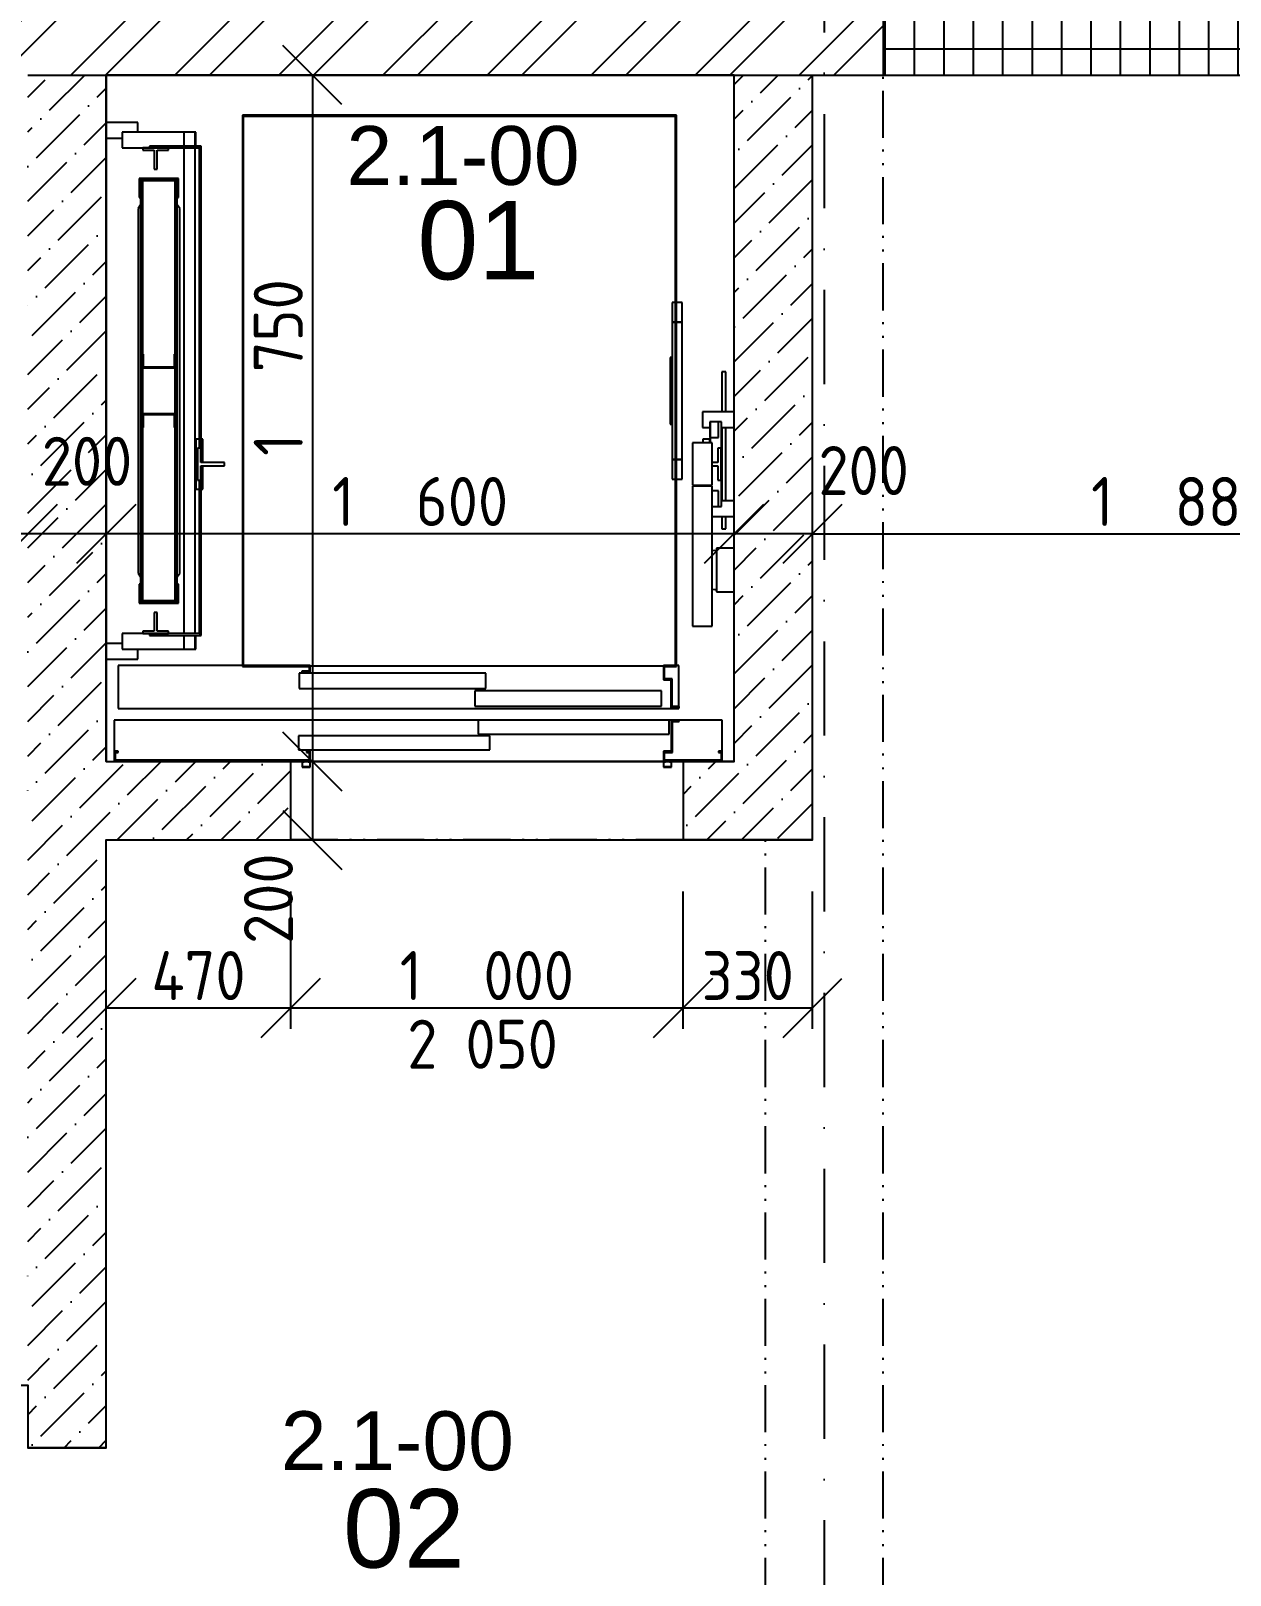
# Model space of a CAD drawing. Extents: x 4511820 to 5180432, y -1526536 to -944957.
# Drawn here: x 5025449 to 5028505, y -1249008 to -1245072 of the extents above; entities that cross this region are included whole.
import ezdxf

# ---------------------------------------------------------------- set-up
doc = ezdxf.new("R2010")
doc.units = 0
doc.header["$MEASUREMENT"] = 0
doc.linetypes.add('ACAD_ISO12W100', pattern=[22, 12, -3, 0.5, -3, 0.5, -3])
doc.linetypes.add('BODKOCIARKOVANA_3', pattern=[5.6, 3, -1.3, 0, -1.3])
doc.layers.get('0').update_dxf_attribs({"linetype": 'CONTINUOUS'})
doc.layers.get('Defpoints').update_dxf_attribs({"color": 61, "linetype": 'CONTINUOUS'})
for name, color, linetype in [('KÓTY', 4, 'CONTINUOUS'), ('MÚRY', 1, 'CONTINUOUS'), ('osi', 253, 'CONTINUOUS'), ('Plochy', 41, 'CONTINUOUS'), ('POPIS', 7, 'CONTINUOUS'), ('POZEMOK', 7, 'CONTINUOUS'), ('TENKÁ', 7, 'CONTINUOUS'), ('ŠRAFY', 82, 'CONTINUOUS')]:
    doc.layers.add(name, color=color, linetype=linetype)
doc.styles.add('ARIAL', font='arial.ttf')
doc.styles.add('STYLE1', font='isocp.shx')
doc.dimstyles.new('STANDARD-50', dxfattribs={"dimtxt": 125, "dimasz": 150, "dimexe": 10, "dimexo": 200, "dimgap": 20, "dimtad": 1, "dimdsep": 46, "dimlunit": 6, "dimtxsty": 'STYLE1', "dimblk1": 'OBLIQUE', "dimblk2": 'OBLIQUE', "dimsah": 1, "dimcen": 2.5, "dimse1": 1, "dimse2": 1, "dimadec": 0, "dimazin": 0, "dimtfac": 1, "dimtmove": 1, "dimatfit": 3, "dimldrblk": 'OBLIQUE', "dimfxl": 1, "dimtolj": 1, "dimtzin": 0, "dimarcsym": 0})

# ---------------------------------------------------------------- blocks, each defined once
blk = doc.blocks.new('_OBLIQUE')
at = {"color": 0, "linetype": 'ByBlock'}
blk.add_line((-0.5, -0.5), (0.5, 0.5), dxfattribs=at)
blk = doc.blocks.new('*D30627')
at = {"layer": 'Defpoints', "color": 0}
for p in [(5025441, -1246354), (5025441, -1246434.7), (5025641, -1246524.7)]:
    blk.add_point(p, dxfattribs=at)
at = {"layer": 'KÓTY', "color": 0, "lineweight": -2}
blk.add_line((5025641, -1246354), (5025441, -1246354), dxfattribs=at)
at = {"layer": 'KÓTY', "color": 0, "linetype": 'ByBlock', "lineweight": -2, "xscale": 150, "yscale": 150, "zscale": 150, "rotation": 180}
blk.add_blockref('_OBLIQUE', (5025441, -1246354), dxfattribs=at)
at = {"layer": 'KÓTY', "color": 0, "linetype": 'ByBlock', "lineweight": -2, "xscale": 150, "yscale": 150, "zscale": 150}
blk.add_blockref('_OBLIQUE', (5025641, -1246354), dxfattribs=at)
at = {"layer": 'KÓTY', "color": 0, "insert": (5025591.8, -1246169), "char_height": 125, "attachment_point": 5, "style": 'STYLE1'}
blk.add_mtext('\\A1;200', dxfattribs=at)
blk = doc.blocks.new('*D30628')
at = {"layer": 'Defpoints', "color": 0}
for p in [(5024341, -1246354), (5024341, -1246434.7), (5025441, -1246434.7)]:
    blk.add_point(p, dxfattribs=at)
at = {"layer": 'KÓTY', "color": 0, "lineweight": -2}
blk.add_line((5025441, -1246354), (5024341, -1246354), dxfattribs=at)
at = {"layer": 'KÓTY', "color": 0, "linetype": 'ByBlock', "lineweight": -2, "xscale": 150, "yscale": 150, "zscale": 150, "rotation": 180}
blk.add_blockref('_OBLIQUE', (5024341, -1246354), dxfattribs=at)
at = {"layer": 'KÓTY', "color": 0, "linetype": 'ByBlock', "lineweight": -2, "xscale": 150, "yscale": 150, "zscale": 150}
blk.add_blockref('_OBLIQUE', (5025441, -1246354), dxfattribs=at)
at = {"layer": 'KÓTY', "color": 0, "insert": (5024891, -1246271.5), "char_height": 125, "attachment_point": 5, "style": 'STYLE1'}
blk.add_mtext('\\A1;1ﾠ100', dxfattribs=at)
blk = doc.blocks.new('*D30634')
at = {"layer": 'Defpoints', "color": 0}
for p in [(5027241, -1246354), (5027241, -1246354), (5027441, -1246354)]:
    blk.add_point(p, dxfattribs=at)
at = {"layer": 'KÓTY', "color": 0, "lineweight": -2}
blk.add_line((5027441, -1246354), (5027241, -1246354), dxfattribs=at)
at = {"layer": 'KÓTY', "color": 0, "linetype": 'ByBlock', "lineweight": -2, "xscale": 150, "yscale": 150, "zscale": 150, "rotation": 180}
blk.add_blockref('_OBLIQUE', (5027241, -1246354), dxfattribs=at)
at = {"layer": 'KÓTY', "color": 0, "linetype": 'ByBlock', "lineweight": -2, "xscale": 150, "yscale": 150, "zscale": 150}
blk.add_blockref('_OBLIQUE', (5027441, -1246354), dxfattribs=at)
at = {"layer": 'KÓTY', "color": 0, "insert": (5027571.5, -1246192.5), "char_height": 125, "attachment_point": 5, "style": 'STYLE1'}
blk.add_mtext('\\A1;200', dxfattribs=at)
blk = doc.blocks.new('*D30635')
at = {"layer": 'Defpoints', "color": 0}
for p in [(5025641, -1246354), (5025641, -1246354), (5027241, -1246354)]:
    blk.add_point(p, dxfattribs=at)
at = {"layer": 'KÓTY', "color": 0, "lineweight": -2}
blk.add_line((5027241, -1246354), (5025641, -1246354), dxfattribs=at)
at = {"layer": 'KÓTY', "color": 0, "linetype": 'ByBlock', "lineweight": -2, "xscale": 150, "yscale": 150, "zscale": 150, "rotation": 180}
blk.add_blockref('_OBLIQUE', (5025641, -1246354), dxfattribs=at)
at = {"layer": 'KÓTY', "color": 0, "linetype": 'ByBlock', "lineweight": -2, "xscale": 150, "yscale": 150, "zscale": 150}
blk.add_blockref('_OBLIQUE', (5027241, -1246354), dxfattribs=at)
at = {"layer": 'KÓTY', "color": 0, "insert": (5026441, -1246271.5), "char_height": 125, "attachment_point": 5, "style": 'STYLE1'}
blk.add_mtext('\\A1;1ﾠ600', dxfattribs=at)
blk = doc.blocks.new('*D30636')
at = {"layer": 'Defpoints', "color": 0}
for p in [(5025939.3, -1245184.2), (5025939.3, -1246934.2), (5026166.3, -1246934.2)]:
    blk.add_point(p, dxfattribs=at)
at = {"layer": 'KÓTY', "color": 0, "lineweight": -2}
blk.add_line((5026166.3, -1245184.2), (5026166.3, -1246934.2), dxfattribs=at)
at = {"layer": 'KÓTY', "color": 0, "linetype": 'ByBlock', "lineweight": -2, "xscale": 150, "yscale": 150, "zscale": 150}
for p, rotation in [((5026166.3, -1245184.2), 90), ((5026166.3, -1246934.2), 270)]:
    blk.add_blockref('_OBLIQUE', p, dxfattribs=dict(at, rotation=rotation))
at = {"layer": 'KÓTY', "color": 0, "insert": (5026079.3, -1245930), "char_height": 125, "attachment_point": 5, "rotation": 90, "style": 'STYLE1'}
blk.add_mtext('\\A1;1ﾠ750', dxfattribs=at)
blk = doc.blocks.new('*D30637')
at = {"layer": 'Defpoints', "color": 0}
for p in [(5025939.3, -1246934.2), (5025939.3, -1247134.2), (5026166.3, -1247134.2)]:
    blk.add_point(p, dxfattribs=at)
at = {"layer": 'KÓTY', "color": 0, "lineweight": -2}
blk.add_line((5026166.3, -1246934.2), (5026166.3, -1247134.2), dxfattribs=at)
at = {"layer": 'KÓTY', "color": 0, "linetype": 'ByBlock', "lineweight": -2, "xscale": 150, "yscale": 150, "zscale": 150}
for p, rotation in [((5026166.3, -1246934.2), 90), ((5026166.3, -1247134.2), 270)]:
    blk.add_blockref('_OBLIQUE', p, dxfattribs=dict(at, rotation=rotation))
at = {"layer": 'KÓTY', "color": 0, "insert": (5026054.3, -1247284), "char_height": 125, "attachment_point": 5, "rotation": 90, "style": 'STYLE1'}
blk.add_mtext('\\A1;200', dxfattribs=at)
blk = doc.blocks.new('*D30638')
at = {"layer": 'Defpoints', "color": 0}
for p in [(5025641, -1247134.2), (5026111, -1247134.2), (5026111, -1247562.5)]:
    blk.add_point(p, dxfattribs=at)
at = {"layer": 'KÓTY', "color": 0, "lineweight": -2}
blk.add_line((5025641, -1247562.5), (5026111, -1247562.5), dxfattribs=at)
at = {"layer": 'KÓTY', "color": 0, "linetype": 'ByBlock', "lineweight": -2, "xscale": 150, "yscale": 150, "zscale": 150, "rotation": 180}
blk.add_blockref('_OBLIQUE', (5025641, -1247562.5), dxfattribs=at)
at = {"layer": 'KÓTY', "color": 0, "linetype": 'ByBlock', "lineweight": -2, "xscale": 150, "yscale": 150, "zscale": 150}
blk.add_blockref('_OBLIQUE', (5026111, -1247562.5), dxfattribs=at)
at = {"layer": 'KÓTY', "color": 0, "insert": (5025876, -1247480), "char_height": 125, "attachment_point": 5, "style": 'STYLE1'}
blk.add_mtext('\\A1;470', dxfattribs=at)
blk = doc.blocks.new('*D30639')
at = {"layer": 'Defpoints', "color": 0}
for p in [(5026111, -1247134.2), (5027111, -1247134.2), (5027111, -1247562.5)]:
    blk.add_point(p, dxfattribs=at)
at = {"layer": 'KÓTY', "color": 0, "lineweight": -2}
blk.add_line((5026111, -1247562.5), (5027111, -1247562.5), dxfattribs=at)
at = {"layer": 'KÓTY', "color": 0, "linetype": 'ByBlock', "lineweight": -2, "xscale": 150, "yscale": 150, "zscale": 150, "rotation": 180}
blk.add_blockref('_OBLIQUE', (5026111, -1247562.5), dxfattribs=at)
at = {"layer": 'KÓTY', "color": 0, "linetype": 'ByBlock', "lineweight": -2, "xscale": 150, "yscale": 150, "zscale": 150}
blk.add_blockref('_OBLIQUE', (5027111, -1247562.5), dxfattribs=at)
at = {"layer": 'KÓTY', "color": 0, "insert": (5026611, -1247480), "char_height": 125, "attachment_point": 5, "style": 'STYLE1'}
blk.add_mtext('\\A1;1ﾠ000', dxfattribs=at)
blk = doc.blocks.new('*D30640')
at = {"layer": 'Defpoints', "color": 0}
for p in [(5027111, -1247134.2), (5027441, -1247134.2), (5027441, -1247562.5)]:
    blk.add_point(p, dxfattribs=at)
at = {"layer": 'KÓTY', "color": 0, "lineweight": -2}
blk.add_line((5027111, -1247562.5), (5027441, -1247562.5), dxfattribs=at)
at = {"layer": 'KÓTY', "color": 0, "linetype": 'ByBlock', "lineweight": -2, "xscale": 150, "yscale": 150, "zscale": 150, "rotation": 180}
blk.add_blockref('_OBLIQUE', (5027111, -1247562.5), dxfattribs=at)
at = {"layer": 'KÓTY', "color": 0, "linetype": 'ByBlock', "lineweight": -2, "xscale": 150, "yscale": 150, "zscale": 150}
blk.add_blockref('_OBLIQUE', (5027441, -1247562.5), dxfattribs=at)
at = {"layer": 'KÓTY', "color": 0, "insert": (5027276, -1247480), "char_height": 125, "attachment_point": 5, "style": 'STYLE1'}
blk.add_mtext('\\A1;330', dxfattribs=at)
blk = doc.blocks.new('*D30983')
at = {"layer": 'Defpoints', "color": 0}
for p in [(5027441, -1246354), (5029321, -1246336.1), (5029321, -1246354)]:
    blk.add_point(p, dxfattribs=at)
at = {"layer": 'KÓTY', "color": 0, "lineweight": -2}
blk.add_line((5027441, -1246354), (5029321, -1246354), dxfattribs=at)
at = {"layer": 'KÓTY', "color": 0, "linetype": 'ByBlock', "lineweight": -2, "xscale": 150, "yscale": 150, "zscale": 150, "rotation": 180}
blk.add_blockref('_OBLIQUE', (5027441, -1246354), dxfattribs=at)
at = {"layer": 'KÓTY', "color": 0, "linetype": 'ByBlock', "lineweight": -2, "xscale": 150, "yscale": 150, "zscale": 150}
blk.add_blockref('_OBLIQUE', (5029321, -1246354), dxfattribs=at)
at = {"layer": 'KÓTY', "color": 0, "insert": (5028381, -1246271.5), "char_height": 125, "attachment_point": 5, "style": 'STYLE1'}
blk.add_mtext('\\A1;1ﾠ880', dxfattribs=at)

msp = doc.modelspace()

# ---------------------------------------------------------------- hatches: boundary and pattern name
at = {"layer": 'ŠRAFY'}
h = msp.add_hatch(dxfattribs=at)
h.set_pattern_fill('ANSI32', color=256, scale=500)
h.set_pattern_definition([(45, (584112, 2493.08), (-132.5825215, 132.5825215), []), (45, (584200.39, 2493.08), (-132.5825215, 132.5825215), [])])
h.paths.add_polyline_path([(5027621, -1244884.226), (5027621, -1244054.226), (5027241, -1244054.226), (5027241, -1244804.226), (5025371, -1244804.226), (5025371, -1244874.226), (5025371, -1245184.226), (5025441, -1245184.226), (5025641, -1245184.226), (5027241, -1245184.226), (5027441, -1245184.226), (5027621, -1245184.226)])
at = {"layer": 'ŠRAFY', "ltscale": 0.25}
h = msp.add_hatch(dxfattribs=at)
h.set_pattern_fill('ANSI37', color=256, scale=600, angle=45)
h.set_pattern_definition([(90, (-3307273.674, 579782.7), (-75, 1e-14), []), (180, (-3307273.674, 579782.7), (-1e-14, -75), [])])
h.paths.add_polyline_path([(5029321, -1245184.226), (5029486, -1245184.226), (5032121, -1245184.226), (5032121, -1244884.226), (5032111, -1244884.226), (5031971, -1244884.226), (5027621, -1244884.226), (5027621, -1245184.226)])
at = {"layer": 'ŠRAFY'}
h = msp.add_hatch(dxfattribs=at)
h.set_pattern_fill('ANSI36', color=256, scale=500, angle=360)
h.set_pattern_definition([(45, (524430.31, 212625.64), (33.1456304, 121.533978), [156.25, -31.25, 0, -31.25])])
h.paths.add_polyline_path([(5026111, -1246934.226), (5025641, -1246934.226), (5025641, -1245184.226), (5025441, -1245184.226), (5025441, -1248684.226), (5025641, -1248684.226), (5025641, -1247134.226), (5026111, -1247134.226)])
h.paths.add_polyline_path([(5025447.951, -1246044.035), (5025735.549, -1246044.035), (5025735.549, -1246294.035), (5025447.951, -1246294.035)], flags=9)
h = msp.add_hatch(dxfattribs=at)
h.set_pattern_fill('ANSI36', color=256, scale=500, angle=360)
h.set_pattern_definition([(45, (524430.31, 212625.64), (33.1456304, 121.533978), [156.25, -31.25, 0, -31.25])])
h.paths.add_polyline_path([(5027111, -1246934.226), (5027111, -1247134.226), (5027441, -1247134.226), (5027441, -1245184.226), (5027241, -1245184.226), (5027241, -1246042.976), (5027241, -1246082.976), (5027241, -1246269.476), (5027241, -1246309.476), (5027241, -1246390.726), (5027241, -1246501.726), (5027241, -1246934.226), (5027211, -1246934.226)])

# ---------------------------------------------------------------- linework, layer by layer
at = {"layer": 'KÓTY'}
for p, q in [((5026111, -1247615.938), (5026111, -1247265.938)), ((5027111, -1247615.938), (5027111, -1247265.938)), ((5027441, -1247615.938), (5027441, -1247265.938))]:
    msp.add_line(p, q, dxfattribs=at)
at = {"layer": 'MÚRY'}
for p, q in [((5025641, -1246934.226), (5025641, -1245184.226)), ((5025641, -1245184.226), (5027241, -1245184.226)), ((5027241, -1245184.226), (5025641, -1245184.226)), ((5027241, -1246934.226), (5027241, -1245184.226)), ((5027241, -1246042.976), (5027241, -1245184.226)), ((5027441, -1245184.226), (5029321, -1245184.226)), ((5027441, -1247134.226), (5027441, -1245184.226)), ((5025641, -1246934.226), (5026111, -1246934.226)), ((5026111, -1247134.226), (5026111, -1246934.226)), ((5027241, -1246934.226), (5027111, -1246934.226)), ((5027111, -1246934.226), (5027111, -1247134.226)), ((5025641, -1248684.226), (5025641, -1247134.226)), ((5025641, -1247134.226), (5026111, -1247134.226)), ((5027441, -1247134.226), (5027111, -1247134.226)), ((5025641, -1248684.226), (5025441, -1248684.226))]:
    msp.add_line(p, q, dxfattribs=at)
at = {"layer": 'osi', "linetype": 'BODKOCIARKOVANA_3', "ltscale": 80}
msp.add_line((5027471, -1223327.035), (5027471, -1260844.226), dxfattribs=at)
at = {"layer": 'Plochy'}
for points in [[(5029321, -1250184.226), (5018731, -1250184.226), (5018731, -1248684.226), (5021281, -1248684.226), (5021281, -1247684.226), (5020981, -1247684.226), (5020981, -1245184.226), (5022891, -1245184.226), (5022891, -1248684.226), (5023141, -1248684.226), (5023141, -1248244.226), (5024341, -1248244.226), (5024341, -1248524.226), (5025441, -1248524.226), (5025441, -1248684.226), (5025641, -1248684.226), (5025641, -1247134.226), (5027441, -1247134.226), (5027441, -1245184.226), (5029321, -1245184.226)], [(5027241, -1245184.226), (5025641, -1245184.226), (5025641, -1246934.226), (5027241, -1246934.226)]]:
    msp.add_lwpolyline(points, close=True, dxfattribs=at)
at = {"layer": 'POZEMOK'}
for p, q in [((5025721, -1245305.226), (5025641, -1245305.226)), ((5025681, -1245330.226), (5025681, -1245370.226)), ((5025868.75, -1245330.226), (5025681, -1245330.226)), ((5025721, -1245330.226), (5025721, -1245305.226)), ((5025867.75, -1245330.226), (5025838.75, -1245330.226)), ((5025838.75, -1245330.226), (5025838.75, -1245365.226)), ((5025867.75, -1245365.226), (5025867.75, -1245330.226)), ((5025868.75, -1245365.226), (5025868.75, -1245330.226)), ((5025641, -1245345.226), (5025681, -1245345.226)), ((5025681, -1245370.226), (5025751, -1245370.226)), ((5025734.25, -1245370.226), (5025734.25, -1245376.026)), ((5025799.25, -1245370.226), (5025734.25, -1245370.226)), ((5025734.25, -1245376.026), (5025762.75, -1245376.026)), ((5025751, -1245365.226), (5025751, -1245370.226)), ((5025883, -1245365.226), (5025751, -1245365.226)), ((5025751, -1245370.226), (5025883, -1245370.226)), ((5025762.75, -1245376.026), (5025762.75, -1245424.226)), ((5025770.75, -1245424.226), (5025770.75, -1245376.026)), ((5025770.75, -1245376.026), (5025799.25, -1245376.026)), ((5025799.25, -1245376.026), (5025799.25, -1245370.226)), ((5025838.75, -1245370.226), (5025838.75, -1246608.226)), ((5025867.75, -1246608.226), (5025867.75, -1245370.226)), ((5025883, -1245370.226), (5025878, -1245370.226)), ((5025878, -1245370.226), (5025878, -1246135.226)), ((5025883, -1245370.226), (5025883, -1245365.226)), ((5025883, -1246171.726), (5025883, -1245370.226)), ((5025825, -1245448.226), (5025725, -1245448.226)), ((5025725, -1245448.226), (5025725, -1245496.226)), ((5025728, -1245451.226), (5025728, -1245454.226)), ((5025728, -1245451.226), (5025728, -1245454.226)), ((5025728, -1245451.226), (5025822, -1245451.226)), ((5025728, -1245496.226), (5025728, -1245451.226)), ((5025734, -1245454.226), (5025728, -1245454.226)), ((5025728, -1245454.226), (5025728, -1245896.726)), ((5025734, -1245454.226), (5025734, -1245451.226)), ((5025734, -1245454.226), (5025734, -1245451.226)), ((5025816, -1245454.226), (5025734, -1245454.226)), ((5025734, -1245896.726), (5025734, -1245454.226)), ((5025736.5, -1245454.226), (5025736.5, -1245451.226)), ((5025736.5, -1245451.226), (5025736.5, -1245454.226)), ((5025762.75, -1245424.226), (5025770.75, -1245424.226)), ((5025813.5, -1245454.226), (5025813.5, -1245451.226)), ((5025813.5, -1245451.226), (5025813.5, -1245454.226)), ((5025822, -1245454.226), (5025816, -1245454.226)), ((5025816, -1245454.226), (5025816, -1245896.726)), ((5025816.5, -1245454.226), (5025816.5, -1245451.226)), ((5025822, -1245451.226), (5025822, -1245496.226)), ((5025822, -1245896.726), (5025822, -1245454.226)), ((5025825, -1245496.226), (5025825, -1245448.226)), ((5025728, -1245515.226), (5025722, -1245524.226)), ((5025722, -1245524.226), (5025722, -1246454.226)), ((5025725, -1245496.226), (5025728, -1245496.226)), ((5025822, -1245496.226), (5025825, -1245496.226)), ((5025828, -1245524.226), (5025822, -1245515.226)), ((5025828, -1246454.226), (5025828, -1245524.226)), ((5027083.5, -1245764.226), (5027083.5, -1245814.226)), ((5027091, -1245764.226), (5027083.5, -1245764.226)), ((5027108.5, -1245764.226), (5027094, -1245764.226)), ((5027108.5, -1245814.226), (5027108.5, -1245764.226)), ((5027083.5, -1245814.226), (5027083.5, -1246164.226)), ((5027091, -1245814.226), (5027083.5, -1245814.226)), ((5027083.5, -1245814.226), (5027091, -1245814.226)), ((5027108.5, -1245814.226), (5027094, -1245814.226)), ((5027094, -1245814.226), (5027108.5, -1245814.226)), ((5027108.5, -1246164.226), (5027108.5, -1245814.226)), ((5025734, -1245896.726), (5025728, -1245896.726)), ((5025728, -1245896.726), (5025728, -1245930.726)), ((5025734, -1245895.726), (5025734, -1245930.726)), ((5025736, -1245895.726), (5025734, -1245895.726)), ((5025734, -1245930.726), (5025734, -1245896.726)), ((5025736, -1245928.726), (5025736, -1245895.726)), ((5025814, -1245928.726), (5025736, -1245928.726)), ((5025814, -1245895.726), (5025814, -1245928.726)), ((5025816, -1245895.726), (5025814, -1245895.726)), ((5025816, -1245930.726), (5025816, -1245895.726)), ((5025822, -1245896.726), (5025816, -1245896.726)), ((5025816, -1245896.726), (5025816, -1245930.726)), ((5025822, -1245930.726), (5025822, -1245896.726)), ((5027078.5, -1245904.226), (5027078.5, -1245914.226)), ((5027083.5, -1245904.226), (5027078.5, -1245904.226)), ((5027078.5, -1245914.226), (5027078.5, -1246064.226)), ((5027083.5, -1245914.226), (5027078.5, -1245914.226)), ((5027083.5, -1245914.226), (5027083.5, -1245904.226)), ((5027083.5, -1246064.226), (5027083.5, -1245914.226)), ((5025728, -1245930.726), (5025734, -1245930.726)), ((5025728, -1245930.726), (5025728, -1246047.726)), ((5025734, -1245930.726), (5025816, -1245930.726)), ((5025734, -1246047.726), (5025734, -1245930.726)), ((5025816, -1245930.726), (5025816, -1246047.726)), ((5025816, -1245930.726), (5025822, -1245930.726)), ((5025822, -1246047.726), (5025822, -1245930.726)), ((5027220.125, -1245941.226), (5027210.125, -1245941.226)), ((5027210.125, -1245941.226), (5027210.125, -1246042.976)), ((5027220.125, -1246042.976), (5027220.125, -1245941.226)), ((5027241, -1246042.976), (5027161, -1246042.976)), ((5027161, -1246042.976), (5027161, -1246082.976)), ((5025734, -1246047.726), (5025728, -1246047.726)), ((5025728, -1246047.726), (5025728, -1246081.726)), ((5025728, -1246081.726), (5025734, -1246081.726)), ((5025728, -1246081.726), (5025728, -1246524.226)), ((5025734, -1246081.726), (5025734, -1246047.726)), ((5025734, -1246047.726), (5025734, -1246082.726)), ((5025816, -1246047.726), (5025734, -1246047.726)), ((5025734, -1246524.226), (5025734, -1246081.726)), ((5025734, -1246082.726), (5025736, -1246082.726)), ((5025736, -1246082.726), (5025736, -1246049.726)), ((5025736, -1246049.726), (5025814, -1246049.726)), ((5025814, -1246049.726), (5025814, -1246082.726)), ((5025814, -1246082.726), (5025816, -1246082.726)), ((5025822, -1246047.726), (5025816, -1246047.726)), ((5025816, -1246047.726), (5025816, -1246081.726)), ((5025816, -1246082.726), (5025816, -1246047.726)), ((5025816, -1246081.726), (5025822, -1246081.726)), ((5025816, -1246081.726), (5025816, -1246524.226)), ((5025822, -1246081.726), (5025822, -1246047.726)), ((5025822, -1246524.226), (5025822, -1246081.726)), ((5027078.5, -1246064.226), (5027078.5, -1246074.226)), ((5027078.5, -1246064.226), (5027083.5, -1246064.226)), ((5027078.5, -1246074.226), (5027083.5, -1246074.226)), ((5027083.5, -1246074.226), (5027083.5, -1246064.226)), ((5027161, -1246082.976), (5027179.25, -1246082.976)), ((5027201, -1246067.976), (5027179.25, -1246067.976)), ((5027179.25, -1246067.976), (5027179.25, -1246107.976)), ((5027209.25, -1246067.976), (5027180.25, -1246067.976)), ((5027180.25, -1246067.976), (5027180.25, -1246122.226)), ((5027201, -1246107.976), (5027201, -1246067.976)), ((5027209.25, -1246284.476), (5027209.25, -1246067.976)), ((5027209.25, -1246082.976), (5027241, -1246082.976)), ((5027210.125, -1246082.976), (5027210.125, -1246269.476)), ((5027220.125, -1246269.476), (5027220.125, -1246082.976)), ((5025878, -1246112.226), (5025868.75, -1246112.226)), ((5025868.75, -1246112.226), (5025868.75, -1246240.226)), ((5025886.75, -1246112.226), (5025883, -1246112.226)), ((5025886.75, -1246171.726), (5025886.75, -1246112.226)), ((5027185.5, -1246122.226), (5027135.5, -1246122.226)), ((5027135.5, -1246122.226), (5027135.5, -1246230.226)), ((5027179.25, -1246112.226), (5027161.25, -1246112.226)), ((5027161.25, -1246112.226), (5027161.25, -1246122.226)), ((5027179.25, -1246107.976), (5027201, -1246107.976)), ((5027179.25, -1246122.226), (5027179.25, -1246112.226)), ((5027185.5, -1246230.226), (5027185.5, -1246122.226)), ((5025882, -1246135.226), (5025873.75, -1246135.226)), ((5025873.75, -1246135.226), (5025873.75, -1246217.226)), ((5025882, -1246171.726), (5025882, -1246135.226)), ((5027083.5, -1246164.226), (5027083.5, -1246214.226)), ((5027091, -1246164.226), (5027083.5, -1246164.226)), ((5027083.5, -1246164.226), (5027091, -1246164.226)), ((5027108.5, -1246164.226), (5027094, -1246164.226)), ((5027094, -1246164.226), (5027108.5, -1246164.226)), ((5027108.5, -1246214.226), (5027108.5, -1246164.226)), ((5027208.25, -1246135.226), (5027200, -1246135.226)), ((5027200, -1246135.226), (5027200, -1246171.726)), ((5027208.25, -1246217.226), (5027208.25, -1246135.226)), ((5025942, -1246171.726), (5025882, -1246171.726)), ((5025882, -1246180.726), (5025942, -1246180.726)), ((5025882, -1246217.226), (5025882, -1246180.726)), ((5025883, -1246608.226), (5025883, -1246180.726)), ((5025886.75, -1246240.226), (5025886.75, -1246180.726)), ((5025942, -1246180.726), (5025942, -1246171.726)), ((5027200, -1246171.726), (5027185.5, -1246171.726)), ((5027185.5, -1246180.726), (5027200, -1246180.726)), ((5027200, -1246180.726), (5027200, -1246217.226)), ((5027210.125, -1246204.226), (5027209.25, -1246204.226)), ((5027210.125, -1246224.226), (5027210.125, -1246204.226)), ((5025868.75, -1246240.226), (5025878, -1246240.226)), ((5025873.75, -1246217.226), (5025882, -1246217.226)), ((5025878, -1246217.226), (5025878, -1246608.226)), ((5025883, -1246240.226), (5025886.75, -1246240.226)), ((5027083.5, -1246214.226), (5027091, -1246214.226)), ((5027094, -1246214.226), (5027108.5, -1246214.226)), ((5027135.5, -1246230.226), (5027185.5, -1246230.226)), ((5027185.5, -1246232.226), (5027135.5, -1246232.226)), ((5027135.5, -1246232.226), (5027135.5, -1246589.226)), ((5027139.125, -1246230.226), (5027139.125, -1246232.226)), ((5027144.125, -1246232.226), (5027144.125, -1246230.226)), ((5027155.125, -1246230.226), (5027155.125, -1246232.226)), ((5027160.125, -1246230.226), (5027160.125, -1246232.226)), ((5027161.25, -1246230.226), (5027161.25, -1246232.226)), ((5027179.25, -1246232.226), (5027179.25, -1246230.226)), ((5027180.25, -1246230.226), (5027180.25, -1246232.226)), ((5027185.5, -1246589.226), (5027185.5, -1246232.226)), ((5027200, -1246217.226), (5027208.25, -1246217.226)), ((5027209.25, -1246224.226), (5027210.125, -1246224.226)), ((5027201, -1246244.476), (5027185.5, -1246244.476)), ((5027201, -1246284.476), (5027201, -1246244.476)), ((5027210.125, -1246264.226), (5027209.25, -1246264.226)), ((5027241, -1246269.476), (5027209.25, -1246269.476)), ((5027210.125, -1246269.476), (5027210.125, -1246264.226)), ((5027185.5, -1246284.476), (5027209.25, -1246284.476)), ((5027185.5, -1246284.476), (5027201, -1246284.476)), ((5027185.5, -1246309.476), (5027241, -1246309.476)), ((5027210.125, -1246309.476), (5027210.125, -1246341.226)), ((5027220.125, -1246341.226), (5027220.125, -1246309.476)), ((5027210.125, -1246341.226), (5027220.125, -1246341.226)), ((5027192, -1246396.226), (5027185.5, -1246397.519)), ((5027196, -1246397.022), (5027192, -1246396.226)), ((5027241, -1246390.726), (5027196, -1246390.726)), ((5027196, -1246390.726), (5027196, -1246501.726)), ((5025722, -1246454.226), (5025728, -1246463.226)), ((5025822, -1246463.226), (5025828, -1246454.226)), ((5025728, -1246482.226), (5025725, -1246482.226)), ((5025725, -1246482.226), (5025725, -1246530.226)), ((5025728, -1246527.226), (5025728, -1246482.226)), ((5025825, -1246482.226), (5025822, -1246482.226)), ((5025822, -1246482.226), (5025822, -1246527.226)), ((5025825, -1246530.226), (5025825, -1246482.226)), ((5027185.5, -1246494.933), (5027192, -1246496.226)), ((5027192, -1246496.226), (5027196, -1246495.43)), ((5027196, -1246501.726), (5027241, -1246501.726)), ((5025725, -1246530.226), (5025825, -1246530.226)), ((5025728, -1246524.226), (5025728, -1246527.226)), ((5025728, -1246524.226), (5025728, -1246527.226)), ((5025728, -1246524.226), (5025734, -1246524.226)), ((5025822, -1246527.226), (5025728, -1246527.226)), ((5025734, -1246527.226), (5025734, -1246524.226)), ((5025734, -1246527.226), (5025734, -1246524.226)), ((5025734, -1246524.226), (5025816, -1246524.226)), ((5025736.5, -1246527.226), (5025736.5, -1246524.226)), ((5025736.5, -1246524.226), (5025736.5, -1246527.226)), ((5025770.75, -1246554.226), (5025762.75, -1246554.226)), ((5025762.75, -1246554.226), (5025762.75, -1246602.426)), ((5025770.75, -1246602.426), (5025770.75, -1246554.226)), ((5025813.5, -1246527.226), (5025813.5, -1246524.226)), ((5025813.5, -1246524.226), (5025813.5, -1246527.226)), ((5025816, -1246524.226), (5025822, -1246524.226)), ((5025816.5, -1246527.226), (5025816.5, -1246524.226)), ((5027135.5, -1246589.226), (5027185.5, -1246589.226)), ((5025681, -1246633.226), (5025641, -1246633.226)), ((5025681, -1246608.226), (5025681, -1246648.226)), ((5025751, -1246608.226), (5025681, -1246608.226)), ((5025762.75, -1246602.426), (5025734.25, -1246602.426)), ((5025734.25, -1246602.426), (5025734.25, -1246608.226)), ((5025734.25, -1246608.226), (5025799.25, -1246608.226)), ((5025751, -1246608.226), (5025751, -1246613.226)), ((5025883, -1246608.226), (5025751, -1246608.226)), ((5025751, -1246613.226), (5025883, -1246613.226)), ((5025799.25, -1246602.426), (5025770.75, -1246602.426)), ((5025799.25, -1246608.226), (5025799.25, -1246602.426)), ((5025838.75, -1246613.226), (5025838.75, -1246648.226)), ((5025867.75, -1246648.226), (5025867.75, -1246613.226)), ((5025868.75, -1246648.226), (5025868.75, -1246613.226)), ((5025878, -1246608.226), (5025883, -1246608.226)), ((5025883, -1246613.226), (5025883, -1246608.226)), ((5025641, -1246673.226), (5025721, -1246673.226)), ((5025681, -1246648.226), (5025868.75, -1246648.226)), ((5025721, -1246673.226), (5025721, -1246648.226)), ((5025838.75, -1246648.226), (5025867.75, -1246648.226)), ((5025988, -1246689.226), (5025671, -1246689.226)), ((5025671, -1246689.226), (5025671, -1246799.226)), ((5026161, -1246690.726), (5027061, -1246690.726)), ((5027100, -1246689.226), (5027094, -1246689.226)), ((5027100, -1246794.226), (5027100, -1246689.226)), ((5026588.55, -1246829.226), (5025661, -1246829.226)), ((5025661, -1246829.226), (5025661, -1246908.226)), ((5025671, -1246799.226), (5027100, -1246799.226)), ((5027081, -1246829.226), (5027075.95, -1246829.226)), ((5027101, -1246829.226), (5027081, -1246829.226)), ((5027081, -1246829.226), (5027081, -1246908.226)), ((5027084, -1246832.226), (5027101, -1246832.226)), ((5027084, -1246911.226), (5027084, -1246832.226)), ((5027100, -1246799.226), (5027100, -1246797.226)), ((5027211, -1246829.226), (5027101, -1246829.226)), ((5027101, -1246832.226), (5027101, -1246829.226)), ((5027211, -1246908.226), (5027211, -1246829.226)), ((5025661, -1246908.226), (5025661, -1246934.226)), ((5025671, -1246908.226), (5025661, -1246908.226)), ((5025664, -1246931.226), (5025664, -1246911.226)), ((5025664, -1246911.226), (5025671, -1246911.226)), ((5025671, -1246911.226), (5025671, -1246908.226)), ((5026161, -1246908.226), (5026151, -1246908.226)), ((5026151, -1246908.226), (5026151, -1246911.226)), ((5026151, -1246911.226), (5026158, -1246911.226)), ((5026158, -1246911.226), (5026158, -1246931.226)), ((5026161, -1246934.226), (5026161, -1246908.226)), ((5027061, -1246908.226), (5027061, -1246934.226)), ((5027081, -1246908.226), (5027061, -1246908.226)), ((5027064, -1246931.226), (5027064, -1246911.226)), ((5027064, -1246911.226), (5027084, -1246911.226)), ((5027211, -1246908.226), (5027201, -1246908.226)), ((5027201, -1246908.226), (5027201, -1246911.226)), ((5027201, -1246911.226), (5027208, -1246911.226)), ((5027208, -1246911.226), (5027208, -1246931.226)), ((5027211, -1246934.226), (5027211, -1246908.226)), ((5026158, -1246931.226), (5025664, -1246931.226)), ((5026140, -1246934.226), (5026111, -1246934.226)), ((5026140, -1246934.226), (5026140, -1246948.726)), ((5026140, -1246948.726), (5026161, -1246948.726)), ((5026141, -1246947.726), (5026141, -1246934.726)), ((5026141, -1246934.726), (5026145.5, -1246934.726)), ((5026160, -1246947.726), (5026141, -1246947.726)), ((5026145.5, -1246934.726), (5026145.5, -1246934.226)), ((5026155.5, -1246934.226), (5026145.5, -1246934.226)), ((5026155.5, -1246934.226), (5026155.5, -1246934.726)), ((5026155.5, -1246934.726), (5026160, -1246934.726)), ((5026160, -1246934.726), (5026160, -1246947.726)), ((5026161, -1246948.726), (5026161, -1246934.226)), ((5026161, -1246934.226), (5027061, -1246934.226)), ((5027061, -1246934.226), (5026161, -1246934.226)), ((5027061, -1246934.226), (5027061, -1246948.726)), ((5027061, -1246948.726), (5027082, -1246948.726)), ((5027062, -1246947.726), (5027062, -1246934.726)), ((5027062, -1246934.726), (5027066.5, -1246934.726)), ((5027081, -1246947.726), (5027062, -1246947.726)), ((5027208, -1246931.226), (5027064, -1246931.226)), ((5027066.5, -1246934.726), (5027066.5, -1246934.226)), ((5027076.5, -1246934.226), (5027066.5, -1246934.226)), ((5027076.5, -1246934.226), (5027076.5, -1246934.726)), ((5027076.5, -1246934.726), (5027081, -1246934.726)), ((5027081, -1246934.726), (5027081, -1246947.726)), ((5027082, -1246948.726), (5027082, -1246934.226)), ((5027111, -1246934.226), (5027082, -1246934.226))]:
    msp.add_line(p, q, dxfattribs=at)
at = {"layer": 'TENKÁ'}
for p, q in [((5027621, -1244884.226), (5027621, -1245184.226)), ((5025441, -1245184.226), (5025641, -1245184.226)), ((5027241, -1245184.226), (5027441, -1245184.226)), ((5025988, -1245286.226), (5025988, -1246692.226)), ((5027094, -1245286.226), (5025988, -1245286.226)), ((5025991, -1246692.226), (5025991, -1245289.226)), ((5025991, -1245289.226), (5027091, -1245289.226)), ((5027091, -1245289.226), (5027091, -1246689.226)), ((5027094, -1246692.226), (5027094, -1245286.226)), ((5025988, -1246692.226), (5025991, -1246692.226)), ((5026161, -1246689.226), (5025991, -1246689.226)), ((5025991, -1246689.226), (5025991, -1246692.226)), ((5025991, -1246692.226), (5026158, -1246692.226)), ((5026608.45, -1246709.226), (5026132.55, -1246709.226)), ((5026132.55, -1246709.226), (5026132.55, -1246748.226)), ((5026158, -1246704.226), (5026139.5, -1246704.226)), ((5026139.5, -1246704.226), (5026139.5, -1246707.226)), ((5026139.5, -1246707.226), (5026161, -1246707.226)), ((5026158, -1246692.226), (5026158, -1246704.226)), ((5026161, -1246707.226), (5026161, -1246689.226)), ((5026608.45, -1246748.226), (5026608.45, -1246709.226)), ((5027061, -1246689.226), (5027061, -1246726.226)), ((5027091, -1246689.226), (5027061, -1246689.226)), ((5027064, -1246723.226), (5027064, -1246692.226)), ((5027064, -1246692.226), (5027094, -1246692.226)), ((5026132.55, -1246748.226), (5026608.45, -1246748.226)), ((5027055.95, -1246754.226), (5026580.05, -1246754.226)), ((5026580.05, -1246754.226), (5026580.05, -1246793.226)), ((5027055.95, -1246793.226), (5027055.95, -1246754.226)), ((5027061, -1246726.226), (5027080, -1246726.226)), ((5027083, -1246723.226), (5027064, -1246723.226)), ((5027080, -1246726.226), (5027080, -1246797.226)), ((5027083, -1246794.226), (5027083, -1246723.226)), ((5026580.05, -1246793.226), (5027055.95, -1246793.226)), ((5027101.5, -1246794.226), (5027083, -1246794.226)), ((5027101.5, -1246797.226), (5027101.5, -1246794.226)), ((5027075.95, -1246829.226), (5026588.55, -1246829.226)), ((5026588.55, -1246829.226), (5026588.55, -1246864.226)), ((5027075.95, -1246864.226), (5027075.95, -1246829.226)), ((5027080, -1246797.226), (5027101.5, -1246797.226)), ((5026618.45, -1246869.226), (5026131.05, -1246869.226)), ((5026131.05, -1246869.226), (5026131.05, -1246904.226)), ((5026588.55, -1246864.226), (5027075.95, -1246864.226)), ((5026618.45, -1246904.226), (5026618.45, -1246869.226)), ((5026131.05, -1246904.226), (5026618.45, -1246904.226))]:
    msp.add_line(p, q, dxfattribs=at)
at = {"layer": 'TENKÁ', "linetype": 'ACAD_ISO12W100', "ltscale": 10}
for p, q in [((5027621, -1250184.226), (5027621, -1245184.226)), ((5027111, -1247134.226), (5026111, -1247134.226)), ((5027321, -1250184.226), (5027321, -1247134.226))]:
    msp.add_line(p, q, dxfattribs=at)

# ---------------------------------------------------------------- texts
at = {"layer": 'KÓTY', "insert": (5026599.998, -1247654.992), "char_height": 125, "attachment_point": 5, "style": 'STYLE1'}
msp.add_mtext('\\A1;2 050', dxfattribs=at)
at = {"layer": 'POPIS', "lineweight": 40, "ltscale": 0.25, "style": 'ARIAL'}
for s, height, p in [('2.1-00', 150, (5026253.269, -1245464.305)), ('01', 200, (5026433.769, -1245705.305)), ('2.1-00', 150, (5026085.769, -1248740.805)), ('02', 200, (5026244.269, -1248989.305)), ('02', 200, (5026244.269, -1248989.305))]:
    msp.add_text(s, height=height, dxfattribs=at).set_placement(p)

# ---------------------------------------------------------------- dimensions: what is measured, and where the dimension line sits
at = {"layer": 'KÓTY'}
for base, p1, p2, picture, middle in [((5026166.309, -1246934.226), (5025939.309, -1245184.226), (5025939.309, -1246934.226), '*D30636', (5026161.809, -1245930.035)), ((5026166.309, -1247134.226), (5025939.309, -1246934.226), (5025939.309, -1247134.226), '*D30637', (5026136.809, -1247284.035))]:
    dim = msp.add_linear_dim(base=base, p1=p1, p2=p2, angle=90, dimstyle='STANDARD-50', dxfattribs=at)
    dim.commit()
    dim.dimension.update_dxf_attribs({"geometry": picture, "text_midpoint": middle, "dimtype": 160})
for base, p1, p2, picture, middle in [((5025441, -1246354.035), (5025641, -1246524.726), (5025441, -1246434.726), '*D30627', (5025591.75, -1246169.035)), ((5024341, -1246354.035), (5025441, -1246434.726), (5024341, -1246434.726), '*D30628', (5024891, -1246271.492)), ((5029321, -1246354.035), (5027441, -1246354.035), (5029321, -1246336.084), '*D30983', (5028381, -1246271.492))]:
    dim = msp.add_linear_dim(base=base, p1=p1, p2=p2, dimstyle='STANDARD-50', dxfattribs=at)
    dim.commit()
    dim.dimension.update_dxf_attribs({"geometry": picture, "text_midpoint": middle})
dim = msp.add_linear_dim(base=(5027241, -1246354.035), p1=(5027441, -1246354.035), p2=(5027241, -1246354.035), dimstyle='STANDARD-50', override={"dimtxsty": 'STYLE1', "dimldrblk": 'OBLIQUE'}, dxfattribs=at)
dim.commit()
dim.dimension.update_dxf_attribs({"geometry": '*D30634', "text_midpoint": (5027571.5, -1246275.035), "dimtype": 160})
for base, p1, p2, picture, middle in [((5025641, -1246354.035), (5027241, -1246354.035), (5025641, -1246354.035), '*D30635', (5026441, -1246271.492)), ((5026111, -1247562.535), (5025641, -1247134.226), (5026111, -1247134.226), '*D30638', (5025876, -1247480.035)), ((5027111, -1247562.535), (5026111, -1247134.226), (5027111, -1247134.226), '*D30639', (5026611, -1247479.992)), ((5027441, -1247562.535), (5027111, -1247134.226), (5027441, -1247134.226), '*D30640', (5027276, -1247480.035))]:
    dim = msp.add_linear_dim(base=base, p1=p1, p2=p2, dimstyle='STANDARD-50', override={"dimtxsty": 'STYLE1', "dimldrblk": 'OBLIQUE'}, dxfattribs=at)
    dim.commit()
    dim.dimension.update_dxf_attribs({"geometry": picture, "text_midpoint": middle})

doc.saveas('drawing.dxf')
